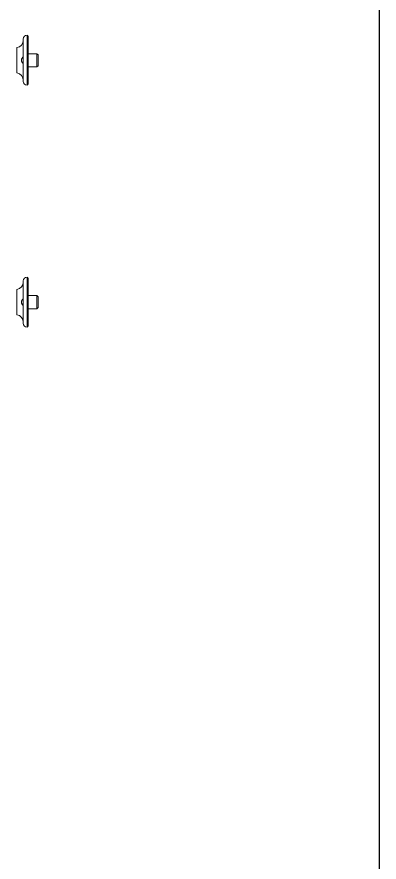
# Model space of a CAD drawing. Header units: millimetres. Extents: x 0 to 2524, y 0 to 1785.
# Drawn here: x 2358.3 to 2524.2, y 1049.4 to 1436.8 of the extents above; entities that cross this region are included whole.
import ezdxf

# ---------------------------------------------------------------- set-up
doc = ezdxf.new("R2010")
doc.units = ezdxf.units.MM
doc.header["$LTSCALE"] = 0.1
doc.layers.get('0').update_dxf_attribs({"lineweight": 13})
doc.layers.add('图框', color=7, linetype='Continuous')

# ---------------------------------------------------------------- blocks, each defined once
blk = doc.blocks.new('A4-H')
at = {"layer": '图框'}
blk.add_lwpolyline([(0, 210.021), (297, 210.021), (297, 0), (0, 0)], close=True, dxfattribs=at)

msp = doc.modelspace()

# ---------------------------------------------------------------- linework, layer by layer
for p, q in [((2361.17, 1426.67), (2361.17, 1417.93)), ((2362.97, 1405.47), (2362.97, 1428.47)), ((2363.47, 1427.97), (2363.47, 1405.97)), ((2358.28, 1411.2), (2358.28, 1422.73)), ((2363.47, 1419.97), (2367.47, 1419.97)), ((2367.47, 1419.97), (2367.97, 1419.47)), ((2367.47, 1413.97), (2367.47, 1419.97)), ((2367.97, 1414.47), (2367.97, 1419.47)), ((2361.17, 1416.01), (2361.17, 1407.27)), ((2367.47, 1413.97), (2367.97, 1414.47)), ((2363.47, 1413.97), (2367.47, 1413.97)), ((2362.97, 1294.57), (2362.97, 1317.57)), ((2361.17, 1315.77), (2361.17, 1307.03)), ((2363.47, 1317.07), (2363.47, 1295.07)), ((2358.28, 1300.3), (2358.28, 1311.83)), ((2363.47, 1309.07), (2367.47, 1309.07)), ((2367.47, 1309.07), (2367.97, 1308.57)), ((2367.47, 1303.07), (2367.47, 1309.07)), ((2367.97, 1303.57), (2367.97, 1308.57)), ((2361.17, 1305.11), (2361.17, 1296.37)), ((2363.47, 1303.07), (2367.47, 1303.07)), ((2367.47, 1303.07), (2367.97, 1303.57))]:
    msp.add_line(p, q)
for centre, radius, start, end in [((2357.67, 1426.18), 3.5, 280.0027, 0), ((2362.97, 1426.67), 1.8, 90, 180), ((2362.97, 1427.97), 0.5, 0, 90), ((2357.67, 1407.75), 3.5, 0, 79.9973), ((2362.97, 1407.27), 1.8, 180, 270), ((2362.97, 1405.97), 0.5, 270, 0), ((2362.97, 1315.77), 1.8, 90, 180), ((2362.97, 1317.07), 0.5, 0, 90), ((2357.67, 1315.28), 3.5, 280.0027, 0), ((2357.67, 1296.85), 3.5, 0, 79.9973), ((2362.97, 1296.37), 1.8, 180, 270), ((2362.97, 1295.07), 0.5, 270, 0)]:
    msp.add_arc(centre, radius, start, end)
for points, knots in [([(2360.38, 1416.97), (2360.38, 1417.07), (2360.4, 1417.27), (2360.48, 1417.56), (2360.6, 1417.81), (2360.72, 1418.02), (2360.84, 1418.2), (2360.94, 1418.32), (2361.01, 1418.4), (2361.05, 1418.44), (2361.09, 1418.46), (2361.11, 1418.47), (2361.12, 1418.47)], [0, 0, 0, 0, 0.178368, 0.35002, 0.510405, 0.655925, 0.782461, 0.884916, 0.925441, 0.958079, 0.982675, 1, 1, 1, 1]), ([(2361.12, 1418.47), (2361.12, 1418.47), (2361.13, 1418.47), (2361.15, 1418.46), (2361.16, 1418.43), (2361.17, 1418.39), (2361.17, 1418.36), (2361.17, 1418.34)], [0, 0, 0, 0, 0.080596, 0.159369, 0.349998, 0.625449, 1, 1, 1, 1]), ([(2361.12, 1415.47), (2361.11, 1415.47), (2361.09, 1415.48), (2361.05, 1415.5), (2361.01, 1415.54), (2360.94, 1415.61), (2360.84, 1415.73), (2360.72, 1415.91), (2360.6, 1416.13), (2360.48, 1416.38), (2360.4, 1416.66), (2360.38, 1416.87), (2360.38, 1416.97)], [0, 0, 0, 0, 0.017326, 0.041922, 0.074563, 0.115091, 0.217567, 0.344131, 0.489679, 0.650066, 0.82169, 1, 1, 1, 1]), ([(2361.17, 1415.6), (2361.17, 1415.58), (2361.17, 1415.55), (2361.16, 1415.5), (2361.15, 1415.48), (2361.13, 1415.47), (2361.12, 1415.47), (2361.12, 1415.47)], [0, 0, 0, 0, 0.374551, 0.650001, 0.840631, 0.919404, 1, 1, 1, 1]), ([(2361.17, 1417.93), (2361.17, 1417.86), (2361.17, 1417.71), (2361.19, 1417.39), (2361.19, 1417.14), (2361.19, 1416.97)], [0, 0, 0, 0, 0.222437, 0.468279, 1, 1, 1, 1]), ([(2361.19, 1416.97), (2361.19, 1416.8), (2361.19, 1416.55), (2361.17, 1416.23), (2361.17, 1416.08), (2361.17, 1416.01)], [0, 0, 0, 0, 0.531724, 0.777566, 1, 1, 1, 1]), ([(2360.38, 1306.07), (2360.38, 1306.17), (2360.4, 1306.37), (2360.48, 1306.66), (2360.6, 1306.91), (2360.72, 1307.12), (2360.84, 1307.3), (2360.94, 1307.42), (2361.01, 1307.5), (2361.05, 1307.54), (2361.09, 1307.56), (2361.11, 1307.57), (2361.12, 1307.57)], [0, 0, 0, 0, 0.178368, 0.35002, 0.510405, 0.655925, 0.782461, 0.884916, 0.925441, 0.958079, 0.982675, 1, 1, 1, 1]), ([(2361.12, 1304.57), (2361.11, 1304.57), (2361.09, 1304.58), (2361.05, 1304.6), (2361.01, 1304.64), (2360.94, 1304.71), (2360.84, 1304.83), (2360.72, 1305.01), (2360.6, 1305.23), (2360.48, 1305.48), (2360.4, 1305.76), (2360.38, 1305.97), (2360.38, 1306.07)], [0, 0, 0, 0, 0.017326, 0.041922, 0.074563, 0.115091, 0.217567, 0.344131, 0.489679, 0.650066, 0.82169, 1, 1, 1, 1]), ([(2361.12, 1307.57), (2361.12, 1307.57), (2361.13, 1307.57), (2361.15, 1307.56), (2361.16, 1307.53), (2361.17, 1307.49), (2361.17, 1307.46), (2361.17, 1307.44)], [0, 0, 0, 0, 0.080596, 0.159369, 0.349998, 0.625449, 1, 1, 1, 1]), ([(2361.17, 1307.03), (2361.17, 1306.96), (2361.17, 1306.81), (2361.19, 1306.49), (2361.19, 1306.24), (2361.19, 1306.07)], [0, 0, 0, 0, 0.222437, 0.468279, 1, 1, 1, 1]), ([(2361.19, 1306.07), (2361.19, 1305.9), (2361.19, 1305.65), (2361.17, 1305.33), (2361.17, 1305.18), (2361.17, 1305.11)], [0, 0, 0, 0, 0.531724, 0.777566, 1, 1, 1, 1]), ([(2361.17, 1304.7), (2361.17, 1304.68), (2361.17, 1304.65), (2361.16, 1304.6), (2361.15, 1304.58), (2361.13, 1304.57), (2361.12, 1304.57), (2361.12, 1304.57)], [0, 0, 0, 0, 0.374551, 0.650001, 0.840631, 0.919404, 1, 1, 1, 1])]:
    msp.add_open_spline(points, degree=3, knots=knots)

# ---------------------------------------------------------------- block references
at = {"layer": '图框', "xscale": 8.49904766, "yscale": 8.49904766, "zscale": 8.49904766}
msp.add_blockref('A4-H', (0, 0), dxfattribs=at)

doc.saveas('drawing.dxf')
